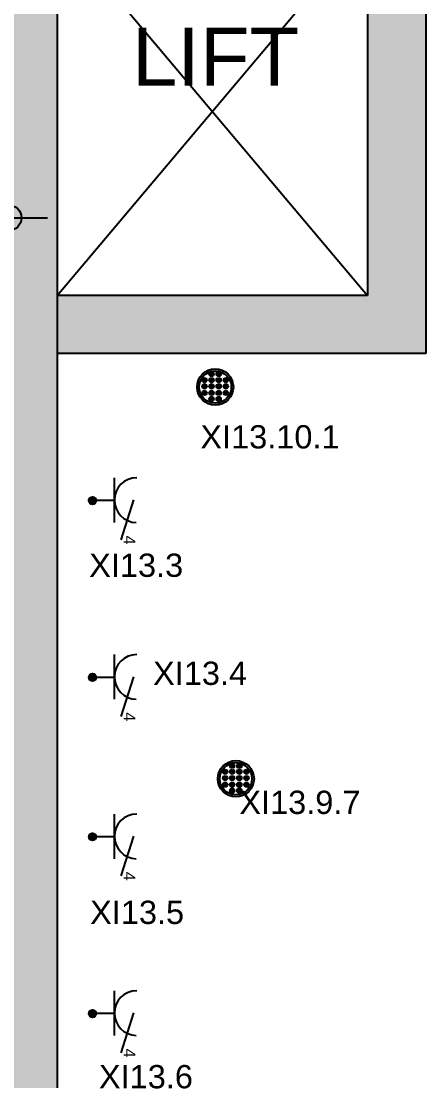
# Model space of a CAD drawing. Header units: metres. Extents: x 0 to 132, y -109 to 310.
# Drawn here: x 37.13 to 39.22, y 15.53 to 21 of the extents above; entities that cross this region are included whole.
import ezdxf

# ---------------------------------------------------------------- set-up
doc = ezdxf.new("R2010")
doc.units = ezdxf.units.M
doc.header["$LTSCALE"] = 0.036
doc.layers.get('0').update_dxf_attribs({"color": 252})
doc.layers.get('Defpoints').update_dxf_attribs({"color": 252})
for name, color, linetype in [('arxitektonika', 254, 'Continuous'), ('DIMBLK', 252, 'Continuous'), ('electext', 20, 'Continuous'), ('HLEK-SYMBOL', 3, 'Continuous'), ('HLEK_FL001_SYMBOLS', 230, 'Continuous'), ('mihanologika text', 20, 'Continuous')]:
    doc.layers.add(name, color=color, linetype=linetype)
doc.styles.add('COMU-N', font='arial.ttf')
doc.styles.get("Standard").update_dxf_attribs({"font": 'arial.ttf'})
doc.dimstyles.new('CADWDOT', dxfattribs={"dimscale": 0.1, "dimtxt": 1.8, "dimasz": 0.08, "dimexe": 2, "dimexo": 0, "dimgap": 0.09, "dimtad": 0, "dimrnd": 0.001, "dimzin": 0, "dimdsep": 46, "dimtxsty": 'Standard', "dimblk1": 'ARTDIM', "dimblk2": 'ARTDIM', "dimsah": 1, "dimcen": 0.09, "dimdle": 0.05, "dimse1": 1, "dimse2": 1, "dimadec": 0, "dimazin": 0, "dimtfac": 1, "dimtmove": 0, "dimatfit": 3, "dimldrblk": 'ARTDIM', "dimfxl": 2, "dimtvp": 0.9999, "dimtolj": 1, "dimtzin": 0, "dimarcsym": 0})

# ---------------------------------------------------------------- blocks, each defined once
blk = doc.blocks.new('ARTDIM')
at = {"layer": 'DIMBLK'}
for p, q in [((0, -24.9975), (0, 24.9975)), ((-24.9975, 0), (24.9975, 0))]:
    blk.add_line(p, q, dxfattribs=at)
blk.add_circle((0, 0), 8.25, dxfattribs=at)
blk = doc.blocks.new('*D226')
at = {"layer": 'arxitektonika', "color": 0, "lineweight": -2}
blk.add_line((33.5762, 15.2176), (37.0602, 15.2176), dxfattribs=at)
at = {"layer": 'Defpoints', "color": 0, "transparency": 16777216}
for p in [(33.5682, 16.2176), (37.0682, 16.2176), (37.0682, 15.2176)]:
    blk.add_point(p, dxfattribs=at)
at = {"layer": 'arxitektonika', "color": 0, "lineweight": -2, "xscale": 0.008, "yscale": 0.008, "zscale": 0.008, "rotation": 180}
blk.add_blockref('ARTDIM', (33.5682, 15.2176), dxfattribs=at)
at = {"layer": 'arxitektonika', "color": 0, "lineweight": -2, "xscale": 0.008, "yscale": 0.008, "zscale": 0.008}
blk.add_blockref('ARTDIM', (37.0682, 15.2176), dxfattribs=at)
at = {"layer": 'arxitektonika', "color": 0, "insert": (35.3182, 15.3976), "char_height": 0.18, "attachment_point": 5}
blk.add_mtext('\\A1;3.50', dxfattribs=at)
blk = doc.blocks.new('*D231')
at = {"layer": 'arxitektonika', "color": 0, "lineweight": -2}
blk.add_line((35.4762, 19.9833), (37.0602, 19.9833), dxfattribs=at)
at = {"layer": 'Defpoints', "color": 0, "transparency": 16777216}
for p in [(37.0682, 19.9833), (35.4682, 19.6535), (37.0682, 19.6535)]:
    blk.add_point(p, dxfattribs=at)
at = {"layer": 'arxitektonika', "color": 0, "lineweight": -2, "xscale": 0.008, "yscale": 0.008, "zscale": 0.008, "rotation": 180}
blk.add_blockref('ARTDIM', (35.4682, 19.9833), dxfattribs=at)
at = {"layer": 'arxitektonika', "color": 0, "lineweight": -2, "xscale": 0.008, "yscale": 0.008, "zscale": 0.008}
blk.add_blockref('ARTDIM', (37.0682, 19.9833), dxfattribs=at)
at = {"layer": 'arxitektonika', "color": 0, "insert": (36.2682, 20.1633), "char_height": 0.18, "attachment_point": 5}
blk.add_mtext('\\A1;1.60', dxfattribs=at)
blk = doc.blocks.new('gJ6_a14')
at = {"linetype": 'Continuous'}
for p, q in [((-0.1176, 0.1119), (0.113, 0.1119)), ((0, 0.1119), (0, 0))]:
    blk.add_line(p, q, dxfattribs=at)
blk.add_arc((-0.0023, 0.2279), 0.1153, 180, 358.9566, dxfattribs=at)
blk = doc.blocks.new('*X789')
at = {"color": 0}
for p, q in [((15.598, 2.587), (15.737, 2.727)), ((15.598, 2.622), (15.702, 2.727)), ((15.601, 2.607), (15.609, 2.616)), ((15.604, 2.646), (15.605, 2.647)), ((15.605, 2.559), (15.765, 2.719)), ((15.605, 2.577), (15.614, 2.585)), ((15.609, 2.652), (15.618, 2.66)), ((15.611, 2.547), (15.618, 2.554)), ((15.614, 2.621), (15.623, 2.63)), ((15.617, 2.536), (15.789, 2.707)), ((15.618, 2.59), (15.627, 2.599)), ((15.623, 2.665), (15.631, 2.674)), ((15.623, 2.559), (15.631, 2.568)), ((15.627, 2.634), (15.636, 2.643)), ((15.627, 2.528), (15.636, 2.537)), ((15.631, 2.603), (15.64, 2.612)), ((15.633, 2.516), (15.808, 2.691)), ((15.636, 2.678), (15.645, 2.687)), ((15.636, 2.572), (15.645, 2.581)), ((15.64, 2.647), (15.649, 2.656)), ((15.64, 2.541), (15.649, 2.55)), ((15.645, 2.616), (15.654, 2.625)), ((15.645, 2.51), (15.654, 2.519)), ((15.649, 2.691), (15.658, 2.7)), ((15.649, 2.585), (15.658, 2.594)), ((15.653, 2.501), (15.824, 2.672)), ((15.654, 2.66), (15.662, 2.669)), ((15.654, 2.554), (15.662, 2.563)), ((15.658, 2.63), (15.667, 2.638)), ((15.658, 2.523), (15.667, 2.532)), ((15.662, 2.705), (15.671, 2.714)), ((15.662, 2.599), (15.671, 2.607)), ((15.664, 2.494), (15.671, 2.501)), ((15.667, 2.674), (15.676, 2.683)), ((15.667, 2.568), (15.676, 2.577)), ((15.671, 2.643), (15.68, 2.652)), ((15.671, 2.537), (15.68, 2.546)), ((15.676, 2.718), (15.678, 2.721)), ((15.676, 2.489), (15.836, 2.648)), ((15.676, 2.612), (15.685, 2.621)), ((15.676, 2.506), (15.685, 2.515)), ((15.68, 2.687), (15.689, 2.696)), ((15.68, 2.581), (15.689, 2.59)), ((15.685, 2.656), (15.693, 2.665)), ((15.685, 2.55), (15.693, 2.559)), ((15.689, 2.625), (15.698, 2.634)), ((15.689, 2.519), (15.698, 2.528)), ((15.693, 2.7), (15.702, 2.709)), ((15.693, 2.594), (15.702, 2.603)), ((15.693, 2.488), (15.702, 2.497)), ((15.698, 2.669), (15.707, 2.678)), ((15.698, 2.563), (15.707, 2.572)), ((15.702, 2.638), (15.711, 2.647)), ((15.702, 2.532), (15.711, 2.541)), ((15.705, 2.482), (15.843, 2.62)), ((15.707, 2.714), (15.715, 2.722)), ((15.707, 2.607), (15.715, 2.616)), ((15.707, 2.501), (15.715, 2.51)), ((15.711, 2.683), (15.72, 2.691)), ((15.711, 2.577), (15.72, 2.585)), ((15.715, 2.652), (15.724, 2.66)), ((15.715, 2.546), (15.724, 2.554)), ((15.72, 2.727), (15.721, 2.728)), ((15.72, 2.621), (15.729, 2.63)), ((15.72, 2.515), (15.729, 2.523)), ((15.724, 2.696), (15.733, 2.705)), ((15.724, 2.59), (15.733, 2.599)), ((15.724, 2.484), (15.733, 2.493)), ((15.729, 2.665), (15.738, 2.674)), ((15.729, 2.559), (15.738, 2.568)), ((15.733, 2.634), (15.742, 2.643)), ((15.733, 2.528), (15.742, 2.537)), ((15.738, 2.709), (15.746, 2.718)), ((15.738, 2.603), (15.746, 2.612)), ((15.738, 2.497), (15.746, 2.506)), ((15.741, 2.482), (15.842, 2.584)), ((15.742, 2.678), (15.751, 2.687)), ((15.742, 2.572), (15.751, 2.581)), ((15.746, 2.647), (15.755, 2.656)), ((15.746, 2.541), (15.755, 2.55)), ((15.751, 2.722), (15.752, 2.724)), ((15.751, 2.616), (15.76, 2.625)), ((15.751, 2.51), (15.76, 2.519)), ((15.755, 2.691), (15.764, 2.7)), ((15.755, 2.585), (15.764, 2.594)), ((15.76, 2.66), (15.768, 2.669)), ((15.76, 2.554), (15.768, 2.563)), ((15.764, 2.63), (15.773, 2.638)), ((15.764, 2.523), (15.773, 2.532)), ((15.768, 2.705), (15.777, 2.714)), ((15.768, 2.599), (15.777, 2.607)), ((15.768, 2.493), (15.777, 2.501)), ((15.773, 2.674), (15.782, 2.683)), ((15.773, 2.568), (15.782, 2.577)), ((15.777, 2.643), (15.786, 2.652)), ((15.777, 2.537), (15.786, 2.546)), ((15.782, 2.612), (15.791, 2.621)), ((15.782, 2.506), (15.791, 2.515)), ((15.786, 2.687), (15.795, 2.696)), ((15.786, 2.581), (15.795, 2.59)), ((15.791, 2.656), (15.799, 2.665)), ((15.791, 2.55), (15.799, 2.559)), ((15.795, 2.625), (15.804, 2.634)), ((15.795, 2.519), (15.804, 2.528)), ((15.799, 2.594), (15.808, 2.603)), ((15.804, 2.669), (15.813, 2.678)), ((15.804, 2.563), (15.813, 2.572)), ((15.808, 2.638), (15.817, 2.647)), ((15.808, 2.532), (15.817, 2.541)), ((15.813, 2.607), (15.822, 2.616)), ((15.817, 2.577), (15.826, 2.585)), ((15.822, 2.652), (15.83, 2.66)), ((15.822, 2.546), (15.83, 2.554)), ((15.826, 2.621), (15.835, 2.63)), ((15.83, 2.59), (15.839, 2.599)), ((15.835, 2.559), (15.835, 2.56)), ((15.839, 2.634), (15.84, 2.635)), ((15.844, 2.603), (15.844, 2.603))]:
    blk.add_line(p, q, dxfattribs=at)
blk = doc.blocks.new('GJ6_A78')
at = {"layer": 'HLEK-SYMBOL', "color": 0, "linetype": 'Continuous'}
blk.add_circle((0, 0), 0.0989, dxfattribs=at)
at = {"layer": 'HLEK-SYMBOL', "color": 0, "xscale": 0.8, "yscale": 0.8, "zscale": 0.8}
blk.add_blockref('*X789', (-12.576, -2.084), dxfattribs=at)
blk = doc.blocks.new('priza')
at = {"layer": 'HLEK_FL001_SYMBOLS', "xscale": 0.1951472641207488, "yscale": 0.1951472641207488, "zscale": 0.1951472641207488}
blk.add_blockref('GJ6_A78', (87.4, -100.4953), dxfattribs=at)
at = {"layer": 'HLEK_FL001_SYMBOLS', "rotation": 180}
blk.add_blockref('gJ6_a14', (87.4, -100.4952), dxfattribs=at)
blk = doc.blocks.new('priza tetrapli')
at = {"layer": 'HLEK_FL001_SYMBOLS', "ltscale": 5}
blk.add_line((444.1264, -18.901), (444.3314, -18.9664), dxfattribs=at)
at = {"layer": 'HLEK_FL001_SYMBOLS', "rotation": 180}
blk.add_blockref('priza', (531.5297, -119.6074), dxfattribs=at)
at = {"layer": 'HLEK_FL001_SYMBOLS', "ltscale": 5}
blk.add_text('4', height=0.06, dxfattribs=at).set_placement((444.3099, -18.9515))
blk = doc.blocks.new('led downlight 26W xoneyto 18cm')
at = {"layer": 'HLEK_FL001_SYMBOLS'}
h = blk.add_hatch(color=256, dxfattribs=at)
h.paths.add_polyline_path([(45.0105, 62.6523, 1), (45.1976, 62.6523, 1)])
h.paths.add_polyline_path([(45.1872, 62.6523, 1), (45.0209, 62.6523, 1)], flags=16)
at = {"layer": 'HLEK_FL001_SYMBOLS', "linetype": 'Continuous', "lineweight": 0}
h = blk.add_hatch(color=11, dxfattribs=at)
h.dxf.hatch_style = 1
h.paths.add_polyline_path([(45.0985, 62.7188, 1), (45.0716, 62.7188, 1)])
h = blk.add_hatch(color=11, dxfattribs=at)
h.dxf.hatch_style = 1
h.paths.add_polyline_path([(45.1355, 62.7188, 1), (45.1087, 62.7188, 1)])
h = blk.add_hatch(color=11, dxfattribs=at)
h.dxf.hatch_style = 1
h.paths.add_polyline_path([(45.062, 62.688, 1), (45.0351, 62.688, 1)])
h = blk.add_hatch(color=11, dxfattribs=at)
h.dxf.hatch_style = 1
h.paths.add_polyline_path([(45.0985, 62.688, 1), (45.0716, 62.688, 1)])
h = blk.add_hatch(color=11, dxfattribs=at)
h.dxf.hatch_style = 1
h.paths.add_polyline_path([(45.1355, 62.688, 1), (45.1087, 62.688, 1)])
h = blk.add_hatch(color=11, dxfattribs=at)
h.dxf.hatch_style = 1
h.paths.add_polyline_path([(45.172, 62.688, 1), (45.1452, 62.688, 1)])
h = blk.add_hatch(color=11, dxfattribs=at)
h.dxf.hatch_style = 1
h.paths.add_polyline_path([(45.062, 62.6556, 1), (45.0351, 62.6556, 1)])
h = blk.add_hatch(color=11, dxfattribs=at)
h.dxf.hatch_style = 1
h.paths.add_polyline_path([(45.062, 62.6219, 1), (45.0351, 62.6219, 1)])
h = blk.add_hatch(color=11, dxfattribs=at)
h.dxf.hatch_style = 1
h.paths.add_polyline_path([(45.0985, 62.6556, 1), (45.0716, 62.6556, 1)])
h = blk.add_hatch(color=11, dxfattribs=at)
h.dxf.hatch_style = 1
h.paths.add_polyline_path([(45.0985, 62.6219, 1), (45.0716, 62.6219, 1)])
h = blk.add_hatch(color=11, dxfattribs=at)
h.dxf.hatch_style = 1
h.paths.add_polyline_path([(45.1355, 62.6556, 1), (45.1087, 62.6556, 1)])
h = blk.add_hatch(color=11, dxfattribs=at)
h.dxf.hatch_style = 1
h.paths.add_polyline_path([(45.1355, 62.6219, 1), (45.1087, 62.6219, 1)])
h = blk.add_hatch(color=11, dxfattribs=at)
h.dxf.hatch_style = 1
h.paths.add_polyline_path([(45.172, 62.6556, 1), (45.1452, 62.6556, 1)])
h = blk.add_hatch(color=11, dxfattribs=at)
h.dxf.hatch_style = 1
h.paths.add_polyline_path([(45.172, 62.6219, 1), (45.1452, 62.6219, 1)])
h = blk.add_hatch(color=11, dxfattribs=at)
h.dxf.hatch_style = 1
h.paths.add_polyline_path([(45.0985, 62.5906, 1), (45.0716, 62.5906, 1)])
h = blk.add_hatch(color=11, dxfattribs=at)
h.dxf.hatch_style = 1
h.paths.add_polyline_path([(45.1355, 62.5906, 1), (45.1087, 62.5906, 1)])
at = {"layer": 'HLEK_FL001_SYMBOLS'}
for radius in [0.0936, 0.0831]:
    blk.add_circle((45.1041, 62.6523), radius, dxfattribs=at)
at = {"layer": 'HLEK_FL001_SYMBOLS', "linetype": 'Continuous', "lineweight": 0}
for centre in [(45.0851, 62.7188), (45.1221, 62.7188), (45.0486, 62.688), (45.0851, 62.688), (45.1221, 62.688), (45.1586, 62.688), (45.0486, 62.6556), (45.0486, 62.6219), (45.0851, 62.6556), (45.0851, 62.6219), (45.1221, 62.6556), (45.1221, 62.6219), (45.1586, 62.6556), (45.1586, 62.6219), (45.0851, 62.5906), (45.1221, 62.5906)]:
    blk.add_circle(centre, 0.0134, dxfattribs=at)

msp = doc.modelspace()

# ---------------------------------------------------------------- hatches: boundary and pattern name
at = {"layer": 'arxitektonika'}
h = msp.add_hatch(color=256, dxfattribs=at)
h.paths.add_polyline_path([(39.2182, 19.283), (39.2182, 21.783), (38.6182, 21.783), (38.6182, 21.483), (38.9182, 21.483), (38.9182, 19.583), (37.3182, 19.583), (37.3182, 19.283)])
h.paths.add_polyline_path([(37.5182, 21.783), (37.3182, 21.783), (37.3182, 21.483), (37.5182, 21.483)], flags=17)
msp.add_hatch(color=256, dxfattribs=at).paths.add_polyline_path([(37.0682, 14.583), (37.3182, 14.583), (37.3182, 21.383), (37.0682, 21.383)])

# ---------------------------------------------------------------- linework, layer by layer
for p, q in [((39.2182, 21.783), (39.2182, 19.283)), ((37.3182, 21.483), (38.9182, 19.583)), ((37.3182, 19.583), (38.9182, 21.483)), ((38.9182, 21.483), (38.9182, 19.583)), ((37.3182, 21.383), (37.3182, 14.583)), ((38.9182, 19.583), (37.3182, 19.583)), ((39.2182, 19.283), (37.3182, 19.283))]:
    msp.add_line(p, q, dxfattribs=at)

# ---------------------------------------------------------------- block references
at = {"layer": 'HLEK_FL001_SYMBOLS', "linetype": 'Continuous', "lineweight": 0}
for p in [(-6.9714, -43.5416), (-6.865, -45.5616)]:
    msp.add_blockref('led downlight 26W xoneyto 18cm', p, dxfattribs=at)
at = {"layer": 'HLEK_FL001_SYMBOLS', "rotation": 270}
for p in [(56.6125, 462.6546), (56.6125, 461.7432), (56.6125, 460.9208), (56.6125, 460.0093)]:
    msp.add_blockref('priza tetrapli', p, dxfattribs=at)

# ---------------------------------------------------------------- texts
at = {"layer": 'arxitektonika', "style": 'COMU-N'}
msp.add_text('LIFT', height=0.3, dxfattribs=at).set_placement((37.704, 20.6645))
at = {"layer": 'electext', "char_height": 0.12, "attachment_point": 1}
for s, width, insert in [('XI13.10.1', 0.403975, (38.0561, 18.914)), ('XI13.9.7', 0.463968, (38.2571, 17.029))]:
    msp.add_mtext_dynamic_manual_height_columns(s, width=width, gutter_width=0.6, heights=[0], dxfattribs=dict(at, insert=insert))
at = {"layer": 'mihanologika text', "char_height": 0.12, "attachment_point": 1}
for s, width, insert in [('XI13.3', 0.331396, (37.483, 18.2518)), ('XI13.4', 0.564452, (37.8124, 17.6946)), ('XI13.5', 0.782312, (37.4878, 16.4618)), ('XI13.6', 0.331399, (37.5333, 15.6144))]:
    msp.add_mtext_dynamic_manual_height_columns(s, width=width, gutter_width=0.6, heights=[0], dxfattribs=dict(at, insert=insert))

# ---------------------------------------------------------------- dimensions: what is measured, and where the dimension line sits
at = {"layer": 'arxitektonika'}
for base, p1, p2, picture, middle in [((37.0682, 19.9833), (35.4682, 19.6535), (37.0682, 19.6535), '*D231', (36.2682, 20.1633)), ((37.0682, 15.2176), (33.5682, 16.2176), (37.0682, 16.2176), '*D226', (35.3182, 15.3976))]:
    dim = msp.add_linear_dim(base=base, p1=p1, p2=p2, dimstyle='CADWDOT', dxfattribs=at)
    dim.commit()
    dim.dimension.update_dxf_attribs({"geometry": picture, "text_midpoint": middle})

doc.saveas('drawing.dxf')
